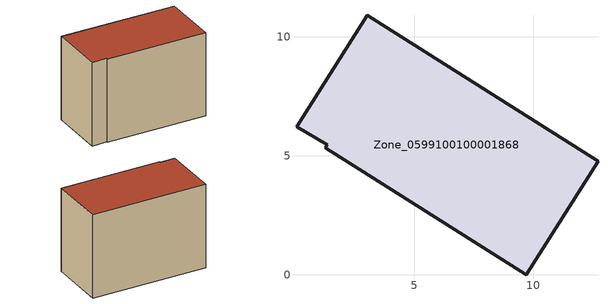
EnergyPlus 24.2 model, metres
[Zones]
Zone_0599100100001868
 floor ground (C_G): 1.35,5.46 0.05,6.21 3.02,10.9 12.71,4.76 9.69,0 1.26,5.33 z1.54
 wall outside (C_F): 9.69,0 12.71,4.76 3.02,10.9 0.05,6.21 1.35,5.46 1.26,5.33 9.69,0 z1.54:9.92
 roof outside (C_R): 0.05,6.21 1.35,5.46 1.26,5.33 9.69,0 12.71,4.76 3.02,10.9 z9.92
[BUILDING]
Pand.0599100100001868: North Axis=0; Terrain=City; Loads Convergence Tolerance Value=0.04; Temperature Convergence Tolerance Value=0.4; Solar Distribution=FullExterior; Maximum Number of Warmup Days=25; Minimum Number of Warmup Days=1
[Site:Location]
Rotterdam.The.Hague.AP_ZH_NLD Design_Conditions: Latitude=51.96; Longitude=4.45; Time Zone=1; Elevation=-4.5
[SITE:GROUNDTEMPERATURE:BUILDINGSURFACE]
18, 18, 18, 18, 18, 18, 18, 18, 18, 18, 18, 18
[MATERIAL] Thermal Absorptance=0.9; Solar Absorptance=0.7; Visible Absorptance=0.7
Name | Roughness | Thickness | Conductivity | Density | Specific Heat
G.TC.2006-2014 | MediumSmooth | 0.15 | 0.06 | 540 | 1210
F.TC.2006-2014 | Rough | 0.3 | 0.12 | 1920 | 840
R.TC.2006-2014 | MediumRough | 0.2 | 0.08 | 1500 | 1000
[CONSTRUCTION]
C_G: G.TC.2006-2014
C_F: F.TC.2006-2014
C_R: R.TC.2006-2014
[ZONE]
Zone_0599100100001868: Type=1; Multiplier=1; Ceiling Height=Autocalculate; Volume=Autocalculate; Floor Area=autocalculate; Part of Total Floor Area=Yes
[ZONEINFILTRATION:DESIGNFLOWRATE]
Infil_Zone_0599100100001868: Zone or ZoneList or Space or SpaceList=Zone_0599100100001868; Schedule=AlwaysOn; Design Flow Rate Calculation Method=Flow/Area; Flow Rate per Floor Area=0.0015; Constant Term Coefficient=1; Temperature Term Coefficient=0; Velocity Term Coefficient=0; Velocity Squared Term Coefficient=0
[HVACTEMPLATE:ZONE:IDEALLOADSAIRSYSTEM]
Zone_0599100100001868: Maximum Heating Supply Air Temperature=50; Minimum Cooling Supply Air Temperature=13; Maximum Heating Supply Air Humidity Ratio=0.0156; Minimum Cooling Supply Air Humidity Ratio=0.0077; Heating Limit=NoLimit; Cooling Limit=NoLimit; Dehumidification Control Type=ConstantSensibleHeatRatio; Cooling Sensible Heat Ratio=0.7; Dehumidification Setpoint=60; Humidification Control Type=None; Humidification Setpoint=30; Outdoor Air Method=None; Outdoor Air Flow Rate per Person=0.00944; Outdoor Air Flow Rate per Zone Floor Area=0; Outdoor Air Flow Rate per Zone=0; Demand Controlled Ventilation Type=None; Outdoor Air Economizer Type=NoEconomizer; Heat Recovery Type=None; Sensible Heat Recovery Effectiveness=0.7; Latent Heat Recovery Effectiveness=0.65
[ZONECONTROL:THERMOSTAT]
ThermostatControl_Zone_0599100100001868: Zone or ZoneList=Zone_0599100100001868; Control Type Schedule=DualSetpointControlType; Control 1=Thermostat_Zone_0599100100001868; Temperature Difference Between Cutout And Setpoint=0
[THERMOSTATSETPOINT:DUALSETPOINT]
Thermostat_Zone_0599100100001868: Heating Setpoint Temperature Schedule=HeatingSetpoint_Zone_0599100100001868; Cooling Setpoint Temperature Schedule=CoolingSetpoint_Zone_0599100100001868
[SCHEDULE:COMPACT]
HeatingSetpoint_Zone_0599100100001868: Through: 12/31, For: AllDays, Until: 24:00, 21
CoolingSetpoint_Zone_0599100100001868: Through: 12/31, For: AllDays, Until: 24:00, 24
DualSetpointControlType: Through: 12/31, For: AllDays, Until: 24:00, 4
AlwaysOn: Through: 12/31, For: AllDays, Until: 24:00, 1
